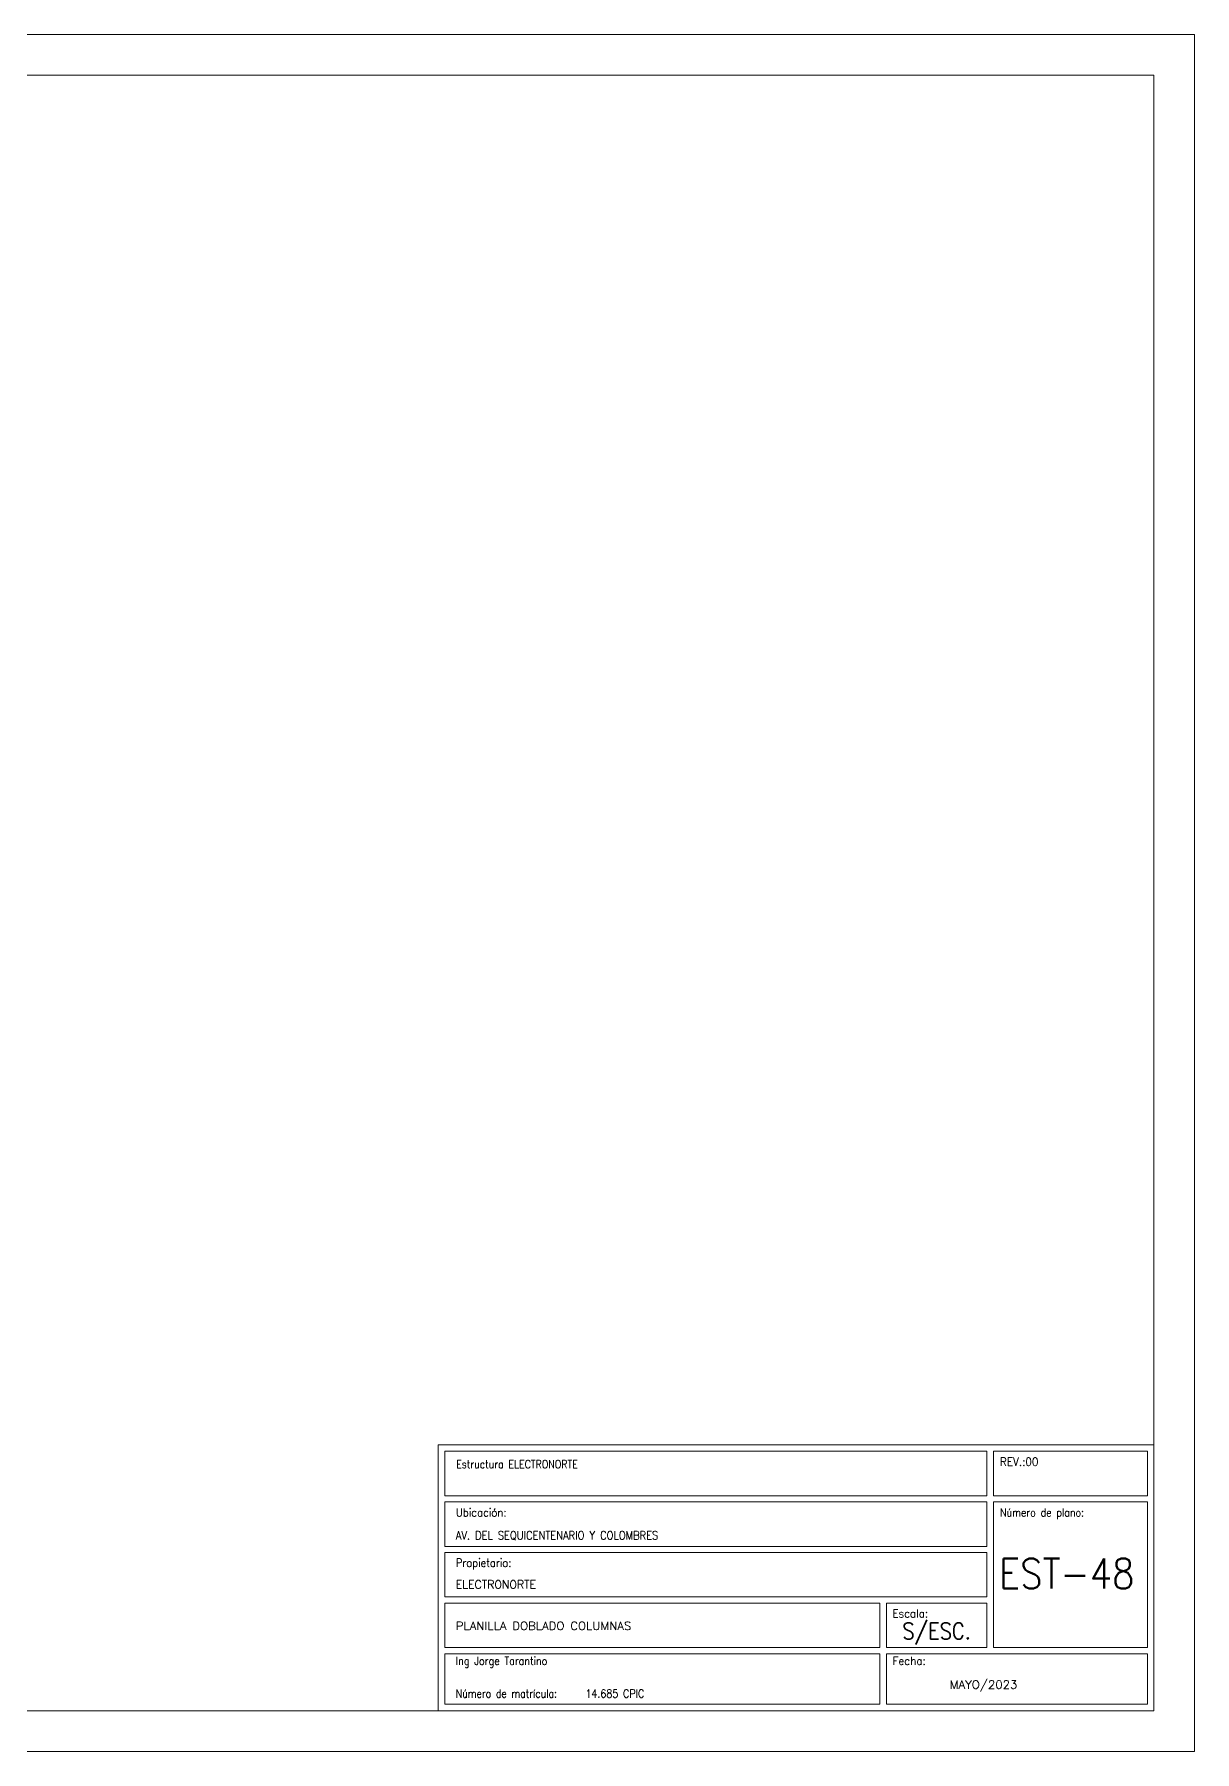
# Model space of a CAD drawing. Header units: millimetres. Extents: x 42 to 225, y 58 to 140.
# Drawn here: x 196.94 to 225.32, y 98.32 to 140.32 of the extents above; entities that cross this region are included whole.
import ezdxf
from ezdxf.enums import TextEntityAlignment as Align

# ---------------------------------------------------------------- set-up
doc = ezdxf.new("R2010")
doc.units = ezdxf.units.MM
for name, color, linetype, lineweight in [('CYPE', 7, 'Continuous', 0), ('RECUAD_LIMITES', 2, 'Continuous', 0), ('RECUAD_MARCO', 1, 'Continuous', 20)]:
    doc.layers.add(name, color=color, linetype=linetype, lineweight=lineweight)
doc.styles.add('CYPETXT', font='romans__.ttf', dxfattribs={"height": 0.2})

msp = doc.modelspace()

# ---------------------------------------------------------------- linework, layer by layer
at = {"layer": 'CYPE', "color": 1}
for points in [[(206.815, 99.323), (224.315, 99.323), (224.315, 105.823), (206.815, 105.823), (206.815, 99.323)], [(206.975, 104.583), (220.235, 104.583), (220.235, 105.673), (206.975, 105.673), (206.975, 104.583)], [(220.395, 104.583), (224.165, 104.583), (224.165, 105.673), (220.395, 105.673), (220.395, 104.583)], [(206.975, 103.343), (220.235, 103.343), (220.235, 104.433), (206.975, 104.433), (206.975, 103.343)], [(220.395, 100.873), (224.165, 100.873), (224.165, 104.433), (220.395, 104.433), (220.395, 100.873)], [(206.975, 102.113), (220.235, 102.113), (220.235, 103.193), (206.975, 103.193), (206.975, 102.113)], [(206.975, 100.873), (217.615, 100.873), (217.615, 101.953), (206.975, 101.953), (206.975, 100.873)], [(217.775, 100.873), (220.235, 100.873), (220.235, 101.953), (217.775, 101.953), (217.775, 100.873)], [(206.975, 99.483), (217.615, 99.483), (217.615, 100.713), (206.975, 100.713), (206.975, 99.483)], [(217.775, 99.483), (224.165, 99.483), (224.165, 100.713), (217.775, 100.713), (217.775, 99.483)]]:
    msp.add_lwpolyline(points, close=True, dxfattribs=at)
at = {"layer": 'RECUAD_LIMITES'}
msp.add_lwpolyline([(165.915, 98.323), (225.315, 98.323), (225.315, 140.323), (165.915, 140.323), (165.915, 98.323)], close=True, dxfattribs=at)
at = {"layer": 'RECUAD_MARCO'}
msp.add_lwpolyline([(168.415, 99.323), (224.315, 99.323), (224.315, 139.323), (168.415, 139.323), (168.415, 99.323)], close=True, dxfattribs=at)

# ---------------------------------------------------------------- texts
at = {"layer": 'CYPE', "color": 5, "style": 'CYPETXT'}
for s, width, p in [('Estructura ELECTRONORTE', 0.842437, (207.255, 105.253)), ('AV. DEL SEQUICENTENARIO Y COLOMBRES', 0.887423, (207.245, 103.513)), ('ELECTRONORTE', 0.974409, (207.245, 102.313)), ('PLANILLA DOBLADO COLUMNAS', 1.047361, (207.245, 101.299)), ('Ing Jorge Tarantino', 0.851105, (207.245, 100.443)), ('MAYO/2023', 1.047361, (219.325, 99.863)), ('14.685 CPIC', 0.851936, (210.415, 99.643))]:
    msp.add_text(s, height=0.2, dxfattribs=dict(at, width=width)).set_placement(p)
at = {"layer": 'CYPE', "color": 4, "style": 'CYPETXT'}
for s, width, p in [('REV.:00', 0.927655, (220.555, 105.313)), ('Ubicación:', 0.90604, (207.245, 104.073)), ('Número de plano:', 0.844847, (220.555, 104.073)), ('Propietario:', 0.885908, (207.245, 102.843)), ('Escala:', 0.925891, (217.925, 101.603)), ('Fecha:', 0.933698, (217.925, 100.443)), ('Número de matrícula:', 0.83516, (207.245, 99.643))]:
    msp.add_text(s, height=0.2, dxfattribs=dict(at, width=width)).set_placement(p)
at = {"layer": 'CYPE', "color": 5, "style": 'CYPETXT'}
for s, height, width, p in [('EST-48', 0.7333, 0.872274, (222.185, 102.31)), ('S/ESC.', 0.4, 0.869965, (219.005, 101.073))]:
    msp.add_text(s, height=height, dxfattribs=dict(at, width=width)).set_placement(p, align=Align.CENTER)

doc.saveas('drawing.dxf')
